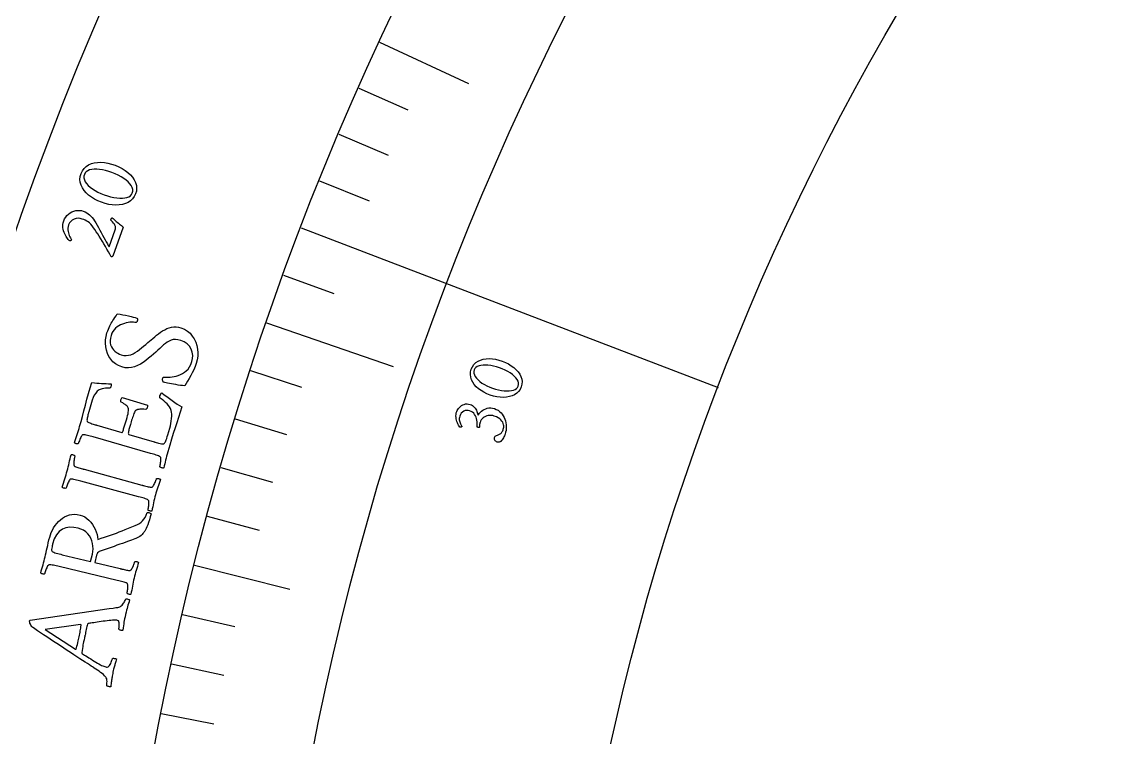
# Model space of a CAD drawing. Header units: millimetres. Extents: x -50 to 50, y -50 to 64.
# Drawn here: x -40.87 to -26.05, y 7.36 to 16.98 of the extents above; entities that cross this region are included whole.
import ezdxf

# ---------------------------------------------------------------- set-up
doc = ezdxf.new("R2010")
doc.units = ezdxf.units.MM
for name, color, linetype in [('ENGRAVE', 7, 'Continuous'), ('ENGRAVE_FINE', 8, 'Continuous'), ('TEXT', 5, 'Continuous')]:
    doc.layers.add(name, color=color, linetype=linetype)

msp = doc.modelspace()

# ---------------------------------------------------------------- linework, layer by layer
at = {"layer": 'ENGRAVE'}
for points in [[(-36.0681, 16.7079), (-34.8704, 16.1531)], [(-37.1216, 14.2145), (-31.5183, 12.0689)], [(-37.5847, 12.9402), (-35.8828, 12.3543)], [(-38.5519, 9.6856), (-37.2717, 9.364)]]:
    msp.add_lwpolyline(points, dxfattribs=at)
for radius in [49, 49, 47.6875, 45.25, 45.25, 43.325, 39.75, 39.75, 37.65, 33.75, 33.75]:
    msp.add_circle((0, 0), radius, dxfattribs=at)
at = {"layer": 'ENGRAVE_FINE'}
for points in [[(-36.3471, 16.0919), (-35.6888, 15.8004)], [(-36.6158, 15.4708), (-35.9526, 15.1906)], [(-36.874, 14.845), (-36.2061, 14.5761)], [(-37.3585, 13.5795), (-36.6818, 13.3336)], [(-37.8001, 12.2968), (-37.1155, 12.0741)], [(-38.0046, 11.6495), (-37.3162, 11.4385)], [(-38.1981, 10.9984), (-37.5062, 10.7992)], [(-38.3806, 10.3437), (-37.6854, 10.1564)], [(-38.7121, 9.0243), (-38.0109, 8.8609)], [(-38.8609, 8.36), (-38.157, 8.2086)], [(-38.9985, 7.6929), (-38.2921, 7.5535)]]:
    msp.add_lwpolyline(points, dxfattribs=at)
at = {"layer": 'TEXT'}
for points in [[(-40.0763, 14.9427), (-40.0586, 14.9806), (-40.0358, 15.013), (-40.0079, 15.0398), (-39.9749, 15.0611), (-39.938, 15.0771), (-39.8982, 15.0882), (-39.8555, 15.0942), (-39.81, 15.0953), (-39.7627, 15.0917), (-39.7149, 15.0838), (-39.6664, 15.0715), (-39.6174, 15.0549), (-39.5697, 15.0348), (-39.5254, 15.0117), (-39.4844, 14.9857), (-39.4467, 14.9569), (-39.4134, 14.9258), (-39.3853, 14.893), (-39.3624, 14.8586), (-39.3449, 14.8224), (-39.3337, 14.7851), (-39.3298, 14.7473), (-39.3334, 14.7088), (-39.3444, 14.6698), (-39.3613, 14.6341), (-39.3835, 14.6033), (-39.4111, 14.5774), (-39.444, 14.5565), (-39.4811, 14.5404), (-39.521, 14.529), (-39.5638, 14.5223), (-39.6095, 14.5203), (-39.6569, 14.523), (-39.705, 14.53), (-39.7537, 14.5415), (-39.8029, 14.5574), (-39.8508, 14.577), (-39.8954, 14.5995), (-39.9367, 14.6251), (-39.9747, 14.6535), (-40.0083, 14.6845), (-40.0365, 14.7173), (-40.0592, 14.752), (-40.0766, 14.7886), (-40.0875, 14.8264), (-40.0911, 14.8647), (-40.0874, 14.9034), (-40.0763, 14.9427)], [(-40.0323, 14.933), (-40.0382, 14.9087), (-40.0381, 14.884), (-40.0318, 14.859), (-40.0195, 14.8337), (-40.0018, 14.8086), (-39.9797, 14.7841), (-39.9532, 14.7602), (-39.9222, 14.7369), (-39.8875, 14.7148), (-39.8499, 14.6943), (-39.8094, 14.6754), (-39.766, 14.658), (-39.7222, 14.6432), (-39.6793, 14.6314), (-39.6375, 14.6226), (-39.5965, 14.6167), (-39.5577, 14.6139), (-39.5219, 14.6141), (-39.4892, 14.6173), (-39.4596, 14.6236), (-39.4341, 14.633), (-39.4137, 14.6456), (-39.3983, 14.6616), (-39.388, 14.6808), (-39.3817, 14.7062), (-39.3819, 14.7316), (-39.3886, 14.757), (-39.4017, 14.7823), (-39.4204, 14.8073), (-39.4436, 14.8316), (-39.4713, 14.8553), (-39.5037, 14.8782), (-39.5395, 14.9001), (-39.5776, 14.9206), (-39.6182, 14.9395), (-39.6612, 14.9569), (-39.7052, 14.9722), (-39.7479, 14.9844), (-39.7891, 14.9935), (-39.829, 14.9994), (-39.8666, 15.0022), (-39.9013, 15.0019), (-39.9331, 14.9984), (-39.9618, 14.9918), (-39.9867, 14.982), (-40.0067, 14.9689), (-40.0219, 14.9525), (-40.0323, 14.933)], [(-39.6593, 14.349), (-39.647, 14.3379), (-39.6337, 14.3262), (-39.6196, 14.3141), (-39.6045, 14.3015), (-39.5893, 14.289), (-39.5746, 14.2769), (-39.5605, 14.2654), (-39.5469, 14.2544), (-39.5347, 14.2446), (-39.5247, 14.2366), (-39.5168, 14.2303), (-39.5111, 14.2258), (-39.6505, 13.8323), (-39.6525, 13.8309), (-39.6549, 13.8297), (-39.6576, 13.8285), (-39.6608, 13.8273), (-39.6639, 13.8264), (-39.6667, 13.826), (-39.6691, 13.8259), (-39.671, 13.8263), (-39.6899, 13.8599), (-39.7092, 13.894), (-39.729, 13.9286), (-39.7492, 13.9638), (-39.7697, 13.9989), (-39.7902, 14.0334), (-39.8108, 14.0674), (-39.8313, 14.1007), (-39.8516, 14.1327), (-39.8713, 14.1627), (-39.8903, 14.1907), (-39.9088, 14.2166), (-39.928, 14.2416), (-39.9467, 14.2628), (-39.9649, 14.2803), (-39.9827, 14.294), (-40.0006, 14.3054), (-40.0195, 14.3156), (-40.0392, 14.3248), (-40.0598, 14.3329), (-40.0887, 14.3407), (-40.1168, 14.3431), (-40.1442, 14.3402), (-40.1709, 14.332), (-40.1952, 14.319), (-40.2153, 14.3017), (-40.2313, 14.2802), (-40.2433, 14.2545), (-40.2499, 14.2317), (-40.2536, 14.2095), (-40.2542, 14.1879), (-40.2518, 14.167), (-40.2473, 14.147), (-40.2419, 14.1286), (-40.2354, 14.1116), (-40.228, 14.0961), (-40.2204, 14.0825), (-40.2137, 14.0712), (-40.2078, 14.0621), (-40.2027, 14.0554), (-40.2045, 14.052), (-40.2072, 14.0488), (-40.2108, 14.0459), (-40.2155, 14.0433), (-40.2202, 14.0412), (-40.2241, 14.0398), (-40.2271, 14.0393), (-40.2293, 14.0395), (-40.2346, 14.0442), (-40.2412, 14.0511), (-40.2491, 14.0602), (-40.2583, 14.0715), (-40.268, 14.0847), (-40.2774, 14.0996), (-40.2866, 14.1162), (-40.2955, 14.1344), (-40.3035, 14.1538), (-40.3102, 14.174), (-40.3154, 14.195), (-40.3192, 14.2167), (-40.3209, 14.2389), (-40.3197, 14.2614), (-40.3157, 14.2841), (-40.3089, 14.3071), (-40.2975, 14.3337), (-40.2831, 14.3578), (-40.2657, 14.3795), (-40.2453, 14.3986), (-40.2229, 14.4149), (-40.1993, 14.4282), (-40.1746, 14.4383), (-40.1487, 14.4453), (-40.1226, 14.449), (-40.0969, 14.4492), (-40.0716, 14.4457), (-40.0469, 14.4386), (-40.0231, 14.4288), (-40.0009, 14.4171), (-39.9801, 14.4034), (-39.9609, 14.3877), (-39.9431, 14.3705), (-39.9267, 14.3518), (-39.9115, 14.3319), (-39.8976, 14.3106), (-39.88, 14.2812), (-39.8619, 14.2504), (-39.8435, 14.2182), (-39.8246, 14.1847), (-39.8057, 14.151), (-39.7875, 14.1183), (-39.77, 14.0865), (-39.753, 14.0558), (-39.7372, 14.0271), (-39.723, 14.0015), (-39.7104, 13.9789), (-39.6994, 13.9594), (-39.6191, 14.1857), (-39.6147, 14.2023), (-39.6135, 14.2184), (-39.6156, 14.2339), (-39.6209, 14.2488), (-39.6293, 14.2638), (-39.6407, 14.2795), (-39.6551, 14.2958), (-39.6724, 14.3128), (-39.6749, 14.3156), (-39.6761, 14.3191), (-39.6761, 14.3233), (-39.6748, 14.3282), (-39.6739, 14.3302), (-39.6725, 14.3327), (-39.6706, 14.3356), (-39.6682, 14.339), (-39.6657, 14.3424), (-39.6634, 14.3452), (-39.6613, 14.3474), (-39.6593, 14.349)], [(-39.7284, 12.8036), (-39.719, 12.8312), (-39.7097, 12.856), (-39.7003, 12.8782), (-39.6909, 12.8976), (-39.6812, 12.9157), (-39.6708, 12.9339), (-39.6597, 12.952), (-39.648, 12.9703), (-39.6354, 12.9896), (-39.6214, 13.0113), (-39.6063, 13.0352), (-39.5898, 13.0615), (-39.5531, 13.0552), (-39.5161, 13.0482), (-39.4787, 13.0404), (-39.4409, 13.0319), (-39.4053, 13.0234), (-39.3747, 13.0159), (-39.3488, 13.0093), (-39.3279, 13.0037), (-39.3236, 13.0022), (-39.3207, 12.9988), (-39.319, 12.9935), (-39.3185, 12.9863), (-39.3188, 12.9786), (-39.3195, 12.9718), (-39.3205, 12.9658), (-39.3219, 12.9608), (-39.3243, 12.9548), (-39.3275, 12.9498), (-39.3313, 12.9458), (-39.3358, 12.9428), (-39.3538, 12.9457), (-39.3738, 12.9471), (-39.3958, 12.9472), (-39.4197, 12.9458), (-39.4447, 12.9428), (-39.4698, 12.9379), (-39.495, 12.931), (-39.5203, 12.9223), (-39.5451, 12.9115), (-39.5687, 12.8985), (-39.5912, 12.8833), (-39.6124, 12.8659), (-39.6316, 12.8461), (-39.648, 12.8237), (-39.6616, 12.7987), (-39.6723, 12.7711), (-39.6817, 12.7352), (-39.6859, 12.702), (-39.685, 12.6715), (-39.6788, 12.6437), (-39.6687, 12.6186), (-39.6558, 12.5959), (-39.6401, 12.5756), (-39.6215, 12.5578), (-39.6014, 12.5425), (-39.5807, 12.5295), (-39.5595, 12.519), (-39.5378, 12.5108), (-39.5028, 12.5024), (-39.4693, 12.4996), (-39.4373, 12.5026), (-39.4068, 12.5112), (-39.3773, 12.5241), (-39.3483, 12.5399), (-39.3199, 12.5587), (-39.292, 12.5805), (-39.2643, 12.6037), (-39.2363, 12.627), (-39.208, 12.6502), (-39.1794, 12.6734), (-39.1581, 12.6916), (-39.1356, 12.7106), (-39.1121, 12.7305), (-39.0875, 12.7513), (-39.0621, 12.7722), (-39.0358, 12.7923), (-39.0087, 12.8116), (-38.9809, 12.8301), (-38.9524, 12.8468), (-38.9231, 12.8608), (-38.8931, 12.8719), (-38.8623, 12.8802), (-38.831, 12.8849), (-38.7993, 12.8851), (-38.7671, 12.8809), (-38.7345, 12.8722), (-38.6888, 12.8533), (-38.6481, 12.8286), (-38.6125, 12.7982), (-38.582, 12.7621), (-38.5566, 12.722), (-38.5365, 12.6793), (-38.5218, 12.6343), (-38.5124, 12.5867), (-38.5083, 12.5382), (-38.5098, 12.4901), (-38.5167, 12.4424), (-38.5291, 12.3951), (-38.5445, 12.3516), (-38.562, 12.3096), (-38.5818, 12.2692), (-38.6039, 12.2303), (-38.6262, 12.1931), (-38.6469, 12.1578), (-38.6659, 12.1243), (-38.6834, 12.0927), (-38.7121, 12.0958), (-38.7415, 12.0996), (-38.7718, 12.104), (-38.8029, 12.1091), (-38.8335, 12.1143), (-38.862, 12.1195), (-38.8886, 12.1245), (-38.9132, 12.1294), (-38.9346, 12.1339), (-38.9514, 12.1376), (-38.9637, 12.1404), (-38.9714, 12.1425), (-38.9744, 12.1487), (-38.9768, 12.155), (-38.9789, 12.1616), (-38.9804, 12.1685), (-38.9814, 12.1753), (-38.9815, 12.1821), (-38.9807, 12.1887), (-38.9791, 12.1952), (-38.9758, 12.2023), (-38.9709, 12.2072), (-38.9644, 12.2098), (-38.9563, 12.2102), (-38.9412, 12.2093), (-38.9232, 12.2091), (-38.9024, 12.2096), (-38.8787, 12.2109), (-38.853, 12.2135), (-38.8264, 12.218), (-38.7987, 12.2245), (-38.7701, 12.2329), (-38.7416, 12.2438), (-38.7142, 12.2577), (-38.688, 12.2748), (-38.6629, 12.295), (-38.6398, 12.319), (-38.6197, 12.3475), (-38.6025, 12.3805), (-38.5882, 12.4181), (-38.5785, 12.4605), (-38.5768, 12.5025), (-38.5832, 12.5442), (-38.5976, 12.5855), (-38.6201, 12.6236), (-38.6511, 12.6557), (-38.6905, 12.6818), (-38.7382, 12.7018), (-38.7742, 12.7113), (-38.8076, 12.7152), (-38.8381, 12.7136), (-38.866, 12.7063), (-38.8922, 12.6948), (-38.9179, 12.6803), (-38.943, 12.6628), (-38.9676, 12.6423), (-38.9923, 12.6199), (-39.0177, 12.5966), (-39.0439, 12.5723), (-39.0709, 12.5471), (-39.1025, 12.5195), (-39.1353, 12.4916), (-39.1693, 12.4633), (-39.2045, 12.4348), (-39.2409, 12.4078), (-39.2786, 12.3844), (-39.3175, 12.3645), (-39.3576, 12.3481), (-39.3989, 12.3371), (-39.4413, 12.3332), (-39.4846, 12.3364), (-39.529, 12.3468), (-39.5741, 12.3644), (-39.6141, 12.3875), (-39.649, 12.4159), (-39.6787, 12.4499), (-39.7033, 12.4879), (-39.7226, 12.5285), (-39.7367, 12.5718), (-39.7455, 12.6177), (-39.7491, 12.6647), (-39.7474, 12.7114), (-39.7405, 12.7577), (-39.7284, 12.8036)], [(-34.8339, 12.3151), (-34.8184, 12.3499), (-34.7982, 12.3797), (-34.7732, 12.4045), (-34.7435, 12.4244), (-34.7102, 12.4395), (-34.6742, 12.4502), (-34.6355, 12.4563), (-34.5941, 12.458), (-34.5511, 12.4555), (-34.5075, 12.449), (-34.4633, 12.4386), (-34.4185, 12.4243), (-34.3748, 12.4067), (-34.3342, 12.3863), (-34.2965, 12.3634), (-34.2618, 12.3378), (-34.231, 12.31), (-34.205, 12.2807), (-34.1837, 12.2497), (-34.1672, 12.2171), (-34.1564, 12.1834), (-34.1524, 12.149), (-34.155, 12.114), (-34.1644, 12.0784), (-34.1792, 12.0457), (-34.1989, 12.0174), (-34.2236, 11.9934), (-34.2532, 11.9739), (-34.2866, 11.9587), (-34.3227, 11.9477), (-34.3615, 11.9409), (-34.403, 11.9384), (-34.4462, 11.9401), (-34.49, 11.9457), (-34.5344, 11.9554), (-34.5794, 11.9691), (-34.6233, 11.9861), (-34.6642, 12.0059), (-34.7021, 12.0285), (-34.7371, 12.0538), (-34.7681, 12.0813), (-34.7942, 12.1107), (-34.8154, 12.1419), (-34.8317, 12.1749), (-34.8423, 12.2091), (-34.8462, 12.2439), (-34.8434, 12.2792), (-34.8339, 12.3151)], [(-34.7937, 12.3069), (-34.7987, 12.2847), (-34.7982, 12.2623), (-34.7922, 12.2397), (-34.7805, 12.2169), (-34.7641, 12.1943), (-34.7437, 12.1724), (-34.7192, 12.1511), (-34.6906, 12.1304), (-34.6587, 12.1108), (-34.6242, 12.0928), (-34.5871, 12.0762), (-34.5474, 12.0611), (-34.5073, 12.0483), (-34.4682, 12.0383), (-34.43, 12.0309), (-34.3927, 12.0263), (-34.3574, 12.0243), (-34.3248, 12.025), (-34.2952, 12.0285), (-34.2684, 12.0346), (-34.2453, 12.0436), (-34.227, 12.0554), (-34.2133, 12.0701), (-34.2042, 12.0877), (-34.1989, 12.1109), (-34.1995, 12.134), (-34.2059, 12.157), (-34.2183, 12.1798), (-34.2356, 12.2022), (-34.2571, 12.2239), (-34.2827, 12.245), (-34.3124, 12.2654), (-34.3453, 12.2848), (-34.3803, 12.3027), (-34.4174, 12.3193), (-34.4567, 12.3345), (-34.497, 12.3477), (-34.536, 12.3581), (-34.5736, 12.3658), (-34.6099, 12.3705), (-34.6442, 12.3725), (-34.6758, 12.3717), (-34.7045, 12.368), (-34.7306, 12.3615), (-34.7531, 12.3522), (-34.7711, 12.34), (-34.7846, 12.3249), (-34.7937, 12.3069)], [(-40.0958, 11.5463), (-40.0769, 11.6131), (-40.0577, 11.6832), (-40.038, 11.7569), (-40.0179, 11.834), (-39.9973, 11.9123), (-39.9761, 11.9893), (-39.9544, 12.0652), (-39.9322, 12.1399), (-39.8973, 12.1349), (-39.8637, 12.1309), (-39.8312, 12.128), (-39.7999, 12.1263), (-39.769, 12.1249), (-39.7376, 12.1231), (-39.7059, 12.121), (-39.6738, 12.1185), (-39.6715, 12.1118), (-39.6708, 12.1038), (-39.6718, 12.0945), (-39.6743, 12.084), (-39.6784, 12.0735), (-39.6832, 12.0663), (-39.6888, 12.0624), (-39.6951, 12.0618), (-39.7494, 12.0603), (-39.7947, 12.0527), (-39.831, 12.0391), (-39.8584, 12.0194), (-39.8798, 11.9949), (-39.8982, 11.967), (-39.9136, 11.9356), (-39.926, 11.9007), (-39.9727, 11.7431), (-39.9746, 11.7362), (-39.9771, 11.727), (-39.9802, 11.7154), (-39.9839, 11.7015), (-39.9875, 11.6865), (-39.9907, 11.6719), (-39.9935, 11.6576), (-39.9957, 11.6438), (-39.9969, 11.6314), (-39.9966, 11.6216), (-39.9948, 11.6145), (-39.9915, 11.6099), (-39.9824, 11.6045), (-39.9716, 11.5993), (-39.9594, 11.5943), (-39.9455, 11.5895), (-39.9308, 11.5847), (-39.9158, 11.5801), (-39.9005, 11.5755), (-39.885, 11.5709), (-39.8789, 11.5691), (-39.8734, 11.5675), (-39.8687, 11.5662), (-39.8647, 11.565), (-39.5292, 11.4677), (-39.5254, 11.4682), (-39.5215, 11.472), (-39.5173, 11.4789), (-39.513, 11.4891), (-39.5085, 11.5013), (-39.5042, 11.5143), (-39.4998, 11.528), (-39.4954, 11.5424), (-39.4677, 11.637), (-39.4588, 11.6678), (-39.4515, 11.695), (-39.4457, 11.7188), (-39.4414, 11.7392), (-39.4388, 11.7567), (-39.4381, 11.7722), (-39.4392, 11.7856), (-39.4422, 11.7969), (-39.4471, 11.807), (-39.4539, 11.8166), (-39.4625, 11.8257), (-39.473, 11.8344), (-39.4856, 11.8434), (-39.5005, 11.8533), (-39.5175, 11.8641), (-39.5368, 11.8758), (-39.5417, 11.8798), (-39.5442, 11.8861), (-39.5442, 11.8948), (-39.5418, 11.9057), (-39.5381, 11.9158), (-39.5338, 11.924), (-39.5288, 11.9302), (-39.5231, 11.9345), (-39.185, 11.8324), (-39.1832, 11.8268), (-39.1828, 11.8197), (-39.184, 11.811), (-39.1866, 11.8007), (-39.1904, 11.791), (-39.1952, 11.7837), (-39.201, 11.7791), (-39.2077, 11.777), (-39.2335, 11.778), (-39.2556, 11.7785), (-39.274, 11.7786), (-39.2886, 11.7781), (-39.3003, 11.7772), (-39.3102, 11.776), (-39.3182, 11.7745), (-39.3242, 11.7727), (-39.3292, 11.7705), (-39.334, 11.7678), (-39.3385, 11.7647), (-39.3427, 11.7611), (-39.3479, 11.756), (-39.3535, 11.7477), (-39.3594, 11.7362), (-39.3655, 11.7216), (-39.3719, 11.7049), (-39.3782, 11.6874), (-39.3846, 11.6689), (-39.3909, 11.6496), (-39.3971, 11.6301), (-39.403, 11.6112), (-39.4086, 11.5928), (-39.4139, 11.5749), (-39.4175, 11.5624), (-39.4212, 11.5491), (-39.4251, 11.535), (-39.429, 11.52), (-39.4327, 11.5051), (-39.4359, 11.4911), (-39.4386, 11.4781), (-39.4407, 11.4661), (-39.4417, 11.4559), (-39.4412, 11.4482), (-39.439, 11.443), (-39.4352, 11.4404), (-39.0923, 11.3409), (-39.0902, 11.3403), (-39.0877, 11.3396), (-39.0847, 11.3387), (-39.0813, 11.3377), (-39.0674, 11.3338), (-39.0517, 11.3294), (-39.0341, 11.3246), (-39.0146, 11.3194), (-38.9963, 11.315), (-38.9821, 11.3127), (-38.9721, 11.3124), (-38.9662, 11.3143), (-38.9575, 11.3222), (-38.9499, 11.3316), (-38.9432, 11.3424), (-38.9374, 11.3545), (-38.9318, 11.3693), (-38.9254, 11.388), (-38.9183, 11.4105), (-38.9103, 11.4369), (-38.885, 11.5228), (-38.8763, 11.5549), (-38.8693, 11.5873), (-38.864, 11.6199), (-38.8603, 11.6527), (-38.8586, 11.6843), (-38.8592, 11.7131), (-38.8621, 11.7391), (-38.8673, 11.7624), (-38.8756, 11.7866), (-38.8874, 11.8094), (-38.9028, 11.8308), (-38.9217, 11.8507), (-38.943, 11.8701), (-38.9653, 11.8895), (-38.9888, 11.9091), (-39.0133, 11.9287), (-39.0172, 11.9332), (-39.0191, 11.9395), (-39.0188, 11.9477), (-39.0165, 11.9578), (-39.0112, 11.9727), (-39.0053, 11.9844), (-38.9989, 11.993), (-38.992, 11.9984), (-38.9587, 11.9738), (-38.9245, 11.9483), (-38.8893, 11.922), (-38.8531, 11.8947), (-38.8175, 11.8688), (-38.7841, 11.8464), (-38.7528, 11.8276), (-38.7238, 11.8123), (-38.7458, 11.7406), (-38.7681, 11.6693), (-38.7907, 11.5982), (-38.8135, 11.5275), (-38.8369, 11.4545), (-38.8609, 11.3768), (-38.8857, 11.2944), (-38.9112, 11.2072), (-38.9197, 11.1768), (-38.9275, 11.148), (-38.9343, 11.1207), (-38.9404, 11.0948), (-38.9463, 11.0695), (-38.9526, 11.0439), (-38.9594, 11.0179), (-38.9667, 10.9915), (-38.972, 10.9896), (-38.9783, 10.9891), (-38.9858, 10.9901), (-38.9944, 10.9924), (-39.0027, 10.9956), (-39.0095, 10.9989), (-39.0147, 11.0024), (-39.0184, 11.0061), (-39.0167, 11.0128), (-39.0147, 11.0219), (-39.0124, 11.0334), (-39.0098, 11.0472), (-39.0074, 11.0622), (-39.0056, 11.077), (-39.0045, 11.0916), (-39.0041, 11.106), (-39.0045, 11.1188), (-39.0061, 11.1286), (-39.0088, 11.1354), (-39.0126, 11.1392), (-39.0235, 11.1458), (-39.0363, 11.1521), (-39.051, 11.1581), (-39.0674, 11.1638), (-39.0852, 11.1693), (-39.1037, 11.1749), (-39.1229, 11.1805), (-39.1428, 11.1863), (-39.9124, 11.4062), (-39.9324, 11.4119), (-39.9519, 11.4173), (-39.9709, 11.4224), (-39.9893, 11.4272), (-40.0066, 11.4312), (-40.0225, 11.4339), (-40.0369, 11.4353), (-40.0498, 11.4353), (-40.0557, 11.4343), (-40.0618, 11.4298), (-40.0682, 11.422), (-40.0747, 11.4109), (-40.0813, 11.3978), (-40.0875, 11.3842), (-40.0936, 11.3702), (-40.0994, 11.3558), (-40.1045, 11.3422), (-40.1086, 11.3309), (-40.1117, 11.3219), (-40.1138, 11.3151), (-40.1189, 11.3138), (-40.1253, 11.3135), (-40.1328, 11.3142), (-40.1416, 11.3158), (-40.1501, 11.3183), (-40.1569, 11.3214), (-40.1621, 11.3252), (-40.1656, 11.3297), (-40.1566, 11.3576), (-40.1476, 11.3852), (-40.1385, 11.4126), (-40.1294, 11.4397), (-40.1204, 11.4666), (-40.1118, 11.4933), (-40.1036, 11.5199), (-40.0958, 11.5463)], [(-35.0299, 11.7496), (-35.0243, 11.7631), (-35.0165, 11.7767), (-35.0065, 11.7904), (-34.9943, 11.804), (-34.9804, 11.8168), (-34.965, 11.8277), (-34.9482, 11.837), (-34.93, 11.8444), (-34.9108, 11.8492), (-34.891, 11.8506), (-34.8705, 11.8485), (-34.8494, 11.843), (-34.8336, 11.8364), (-34.8191, 11.828), (-34.8059, 11.8177), (-34.7942, 11.8055), (-34.7837, 11.7922), (-34.7745, 11.7784), (-34.7664, 11.7642), (-34.7596, 11.7494), (-34.7537, 11.7349), (-34.7488, 11.7213), (-34.7447, 11.7087), (-34.7414, 11.6971), (-34.7331, 11.7114), (-34.7226, 11.7255), (-34.7099, 11.7395), (-34.695, 11.7533), (-34.6783, 11.7661), (-34.6601, 11.7769), (-34.6403, 11.7858), (-34.619, 11.7928), (-34.5966, 11.7969), (-34.5732, 11.7973), (-34.5489, 11.7941), (-34.5237, 11.7872), (-34.4981, 11.7768), (-34.4748, 11.7641), (-34.4537, 11.7489), (-34.4349, 11.7312), (-34.4182, 11.7117), (-34.4038, 11.6909), (-34.3917, 11.6688), (-34.3817, 11.6454), (-34.374, 11.6211), (-34.3684, 11.5963), (-34.365, 11.5709), (-34.3637, 11.5451), (-34.3646, 11.5192), (-34.3676, 11.4937), (-34.3726, 11.4686), (-34.3797, 11.4439), (-34.3837, 11.4333), (-34.3888, 11.4216), (-34.395, 11.4089), (-34.4024, 11.3952), (-34.4107, 11.3815), (-34.4196, 11.3689), (-34.4292, 11.3572), (-34.4393, 11.3465), (-34.4423, 11.3448), (-34.4464, 11.343), (-34.4519, 11.3409), (-34.4586, 11.3387), (-34.4658, 11.3369), (-34.4727, 11.3362), (-34.4795, 11.3367), (-34.486, 11.3382), (-34.4965, 11.3426), (-34.5053, 11.3483), (-34.5125, 11.3553), (-34.5181, 11.3636), (-34.5219, 11.3725), (-34.5238, 11.3813), (-34.5239, 11.3901), (-34.522, 11.3987), (-34.5176, 11.4084), (-34.5115, 11.4164), (-34.5037, 11.4225), (-34.4942, 11.4268), (-34.4841, 11.4303), (-34.4745, 11.4341), (-34.4652, 11.438), (-34.4565, 11.4422), (-34.4469, 11.4477), (-34.4383, 11.4543), (-34.4305, 11.4621), (-34.4237, 11.4709), (-34.4176, 11.4805), (-34.4124, 11.4901), (-34.4078, 11.5), (-34.4041, 11.51), (-34.4004, 11.5242), (-34.3986, 11.5392), (-34.3988, 11.5548), (-34.4008, 11.5712), (-34.4053, 11.5878), (-34.4127, 11.6041), (-34.423, 11.6201), (-34.4362, 11.6359), (-34.4528, 11.6509), (-34.4732, 11.6645), (-34.4974, 11.6767), (-34.5254, 11.6875), (-34.5466, 11.6933), (-34.5673, 11.6963), (-34.5875, 11.6965), (-34.6073, 11.6938), (-34.6263, 11.6886), (-34.6441, 11.6815), (-34.6607, 11.6724), (-34.676, 11.6614), (-34.6897, 11.6486), (-34.7011, 11.6346), (-34.7102, 11.6194), (-34.7171, 11.6028), (-34.7197, 11.594), (-34.7216, 11.585), (-34.7228, 11.5757), (-34.7234, 11.5661), (-34.7237, 11.5569), (-34.7241, 11.5488), (-34.7245, 11.5419), (-34.725, 11.5361), (-34.7305, 11.5348), (-34.736, 11.5344), (-34.7417, 11.5349), (-34.7475, 11.5364), (-34.751, 11.5377), (-34.7538, 11.5391), (-34.756, 11.5406), (-34.7575, 11.5421), (-34.7561, 11.5647), (-34.756, 11.5871), (-34.7573, 11.6093), (-34.7599, 11.6315), (-34.7642, 11.6529), (-34.7706, 11.6729), (-34.7789, 11.6916), (-34.7893, 11.709), (-34.802, 11.7246), (-34.8175, 11.7379), (-34.8358, 11.7489), (-34.8569, 11.7576), (-34.8775, 11.7625), (-34.8976, 11.7632), (-34.9172, 11.7597), (-34.9362, 11.7519), (-34.9537, 11.7403), (-34.9683, 11.7256), (-34.9801, 11.7076), (-34.9891, 11.6865), (-34.9936, 11.6699), (-34.9957, 11.6537), (-34.9956, 11.638), (-34.9931, 11.6228), (-34.9892, 11.6084), (-34.9847, 11.5952), (-34.9797, 11.5832), (-34.974, 11.5726), (-34.9687, 11.5633), (-34.9646, 11.5558), (-34.9616, 11.5499), (-34.9598, 11.5456), (-34.961, 11.5436), (-34.9631, 11.5419), (-34.9661, 11.5405), (-34.9701, 11.5394), (-34.9745, 11.5388), (-34.9787, 11.5387), (-34.9827, 11.5391), (-34.9866, 11.54), (-34.9959, 11.5528), (-35.0047, 11.5666), (-35.0129, 11.5815), (-35.0205, 11.5976), (-35.0271, 11.6145), (-35.0325, 11.6321), (-35.0366, 11.6504), (-35.0394, 11.6695), (-35.0404, 11.6891), (-35.0392, 11.7089), (-35.0357, 11.7291), (-35.0299, 11.7496)], [(-40.2629, 10.9498), (-40.2556, 10.9771), (-40.2488, 11.0041), (-40.2424, 11.0309), (-40.2364, 11.0574), (-40.2305, 11.084), (-40.2243, 11.1112), (-40.2178, 11.139), (-40.211, 11.1673), (-40.2057, 11.1693), (-40.1993, 11.1699), (-40.1919, 11.169), (-40.1833, 11.1667), (-40.175, 11.1636), (-40.1682, 11.1602), (-40.1629, 11.1567), (-40.1592, 11.1529), (-40.161, 11.146), (-40.163, 11.1367), (-40.1653, 11.1249), (-40.168, 11.1106), (-40.1705, 11.0954), (-40.1726, 11.0804), (-40.1742, 11.0659), (-40.1753, 11.0517), (-40.1754, 11.0391), (-40.174, 11.0291), (-40.1712, 11.0217), (-40.1669, 11.017), (-40.1577, 11.0117), (-40.1468, 11.0066), (-40.1345, 11.0018), (-40.1206, 10.9972), (-40.1055, 10.9926), (-40.0898, 10.9879), (-40.0733, 10.9832), (-40.0561, 10.9785), (-40.0533, 10.9777), (-40.0505, 10.9769), (-40.0477, 10.9762), (-40.045, 10.9754), (-40.0422, 10.9746), (-40.0394, 10.9739), (-40.0366, 10.9731), (-40.0338, 10.9724), (-39.2619, 10.7608), (-39.2592, 10.76), (-39.2564, 10.7593), (-39.2536, 10.7585), (-39.2508, 10.7578), (-39.2481, 10.757), (-39.2453, 10.7562), (-39.2425, 10.7555), (-39.2397, 10.7547), (-39.2225, 10.7501), (-39.2061, 10.7458), (-39.1905, 10.7418), (-39.1756, 10.7381), (-39.1617, 10.7351), (-39.1489, 10.733), (-39.1372, 10.7319), (-39.1266, 10.7316), (-39.1213, 10.7336), (-39.1153, 10.7384), (-39.1089, 10.746), (-39.1019, 10.7565), (-39.0949, 10.7686), (-39.0883, 10.7814), (-39.0822, 10.7948), (-39.0765, 10.8088), (-39.0716, 10.822), (-39.0676, 10.833), (-39.0646, 10.8418), (-39.0626, 10.8484), (-39.0575, 10.8496), (-39.0512, 10.8499), (-39.0437, 10.8492), (-39.0349, 10.8476), (-39.0264, 10.8452), (-39.0195, 10.8421), (-39.0143, 10.8384), (-39.0108, 10.834), (-39.0201, 10.8073), (-39.0292, 10.7811), (-39.0379, 10.7554), (-39.0464, 10.7303), (-39.0546, 10.7053), (-39.0625, 10.6798), (-39.0701, 10.6538), (-39.0775, 10.6274), (-39.0844, 10.6015), (-39.0909, 10.5753), (-39.0971, 10.5488), (-39.1031, 10.522), (-39.1088, 10.4948), (-39.1145, 10.4674), (-39.1201, 10.4397), (-39.1256, 10.4118), (-39.1308, 10.4098), (-39.1372, 10.4092), (-39.1447, 10.41), (-39.1533, 10.4123), (-39.1616, 10.4153), (-39.1685, 10.4185), (-39.1738, 10.422), (-39.1775, 10.4256), (-39.1759, 10.4323), (-39.174, 10.4414), (-39.1719, 10.4529), (-39.1695, 10.4668), (-39.1673, 10.4818), (-39.1657, 10.4966), (-39.1649, 10.5113), (-39.1647, 10.5257), (-39.1653, 10.5385), (-39.167, 10.5483), (-39.1698, 10.555), (-39.1737, 10.5587), (-39.1847, 10.5652), (-39.1976, 10.5713), (-39.2123, 10.5771), (-39.2289, 10.5825), (-39.2467, 10.5877), (-39.2653, 10.5931), (-39.2846, 10.5985), (-39.3046, 10.6039), (-40.0773, 10.8124), (-40.0975, 10.8178), (-40.117, 10.8228), (-40.136, 10.8277), (-40.1545, 10.8322), (-40.1719, 10.836), (-40.1879, 10.8384), (-40.2023, 10.8396), (-40.2152, 10.8394), (-40.2211, 10.8383), (-40.2271, 10.8338), (-40.2334, 10.8259), (-40.2397, 10.8146), (-40.2461, 10.8014), (-40.2522, 10.7878), (-40.258, 10.7737), (-40.2635, 10.7592), (-40.2685, 10.7456), (-40.2724, 10.7342), (-40.2754, 10.7251), (-40.2774, 10.7183), (-40.2825, 10.7169), (-40.2888, 10.7165), (-40.2964, 10.7171), (-40.3051, 10.7186), (-40.3137, 10.7209), (-40.3206, 10.724), (-40.3258, 10.7277), (-40.3294, 10.7321), (-40.3208, 10.7602), (-40.3122, 10.7879), (-40.3036, 10.8154), (-40.2948, 10.8426), (-40.2862, 10.8696), (-40.278, 10.8965), (-40.2703, 10.9232), (-40.2629, 10.9498)], [(-40.4976, 10.0628), (-40.4884, 10.0941), (-40.4766, 10.1252), (-40.462, 10.1562), (-40.4448, 10.1869), (-40.4251, 10.2167), (-40.4035, 10.2445), (-40.3799, 10.2703), (-40.3542, 10.2943), (-40.3267, 10.3156), (-40.2974, 10.3335), (-40.2663, 10.348), (-40.2335, 10.3592), (-40.1992, 10.3662), (-40.1635, 10.3683), (-40.1265, 10.3656), (-40.0882, 10.3579), (-40.0565, 10.3473), (-40.0264, 10.3322), (-39.998, 10.3126), (-39.9713, 10.2887), (-39.9466, 10.2614), (-39.9244, 10.2321), (-39.9047, 10.2007), (-39.8874, 10.1672), (-39.8732, 10.1329), (-39.8623, 10.0988), (-39.8547, 10.0649), (-39.8506, 10.0313), (-39.8053, 10.0455), (-39.7618, 10.0596), (-39.72, 10.0736), (-39.68, 10.0875), (-39.6408, 10.1016), (-39.6016, 10.1162), (-39.5624, 10.1312), (-39.5232, 10.1466), (-39.483, 10.1627), (-39.4406, 10.1797), (-39.3962, 10.1976), (-39.3496, 10.2164), (-39.3201, 10.2299), (-39.2936, 10.245), (-39.2701, 10.2617), (-39.2497, 10.2801), (-39.2316, 10.3014), (-39.2151, 10.3269), (-39.2001, 10.3567), (-39.1868, 10.3906), (-39.1815, 10.3924), (-39.1749, 10.3924), (-39.1671, 10.3906), (-39.158, 10.3869), (-39.1493, 10.3828), (-39.1426, 10.3794), (-39.138, 10.3768), (-39.1354, 10.375), (-39.1472, 10.332), (-39.1588, 10.2929), (-39.1701, 10.2578), (-39.1813, 10.2268), (-39.192, 10.1998), (-39.202, 10.1769), (-39.2112, 10.1581), (-39.2198, 10.1434), (-39.2267, 10.1343), (-39.2351, 10.1237), (-39.245, 10.1115), (-39.2564, 10.0978), (-39.2701, 10.0837), (-39.2868, 10.0707), (-39.3067, 10.0587), (-39.3296, 10.0477), (-39.3405, 10.0433), (-39.3555, 10.0375), (-39.3745, 10.0303), (-39.3977, 10.0217), (-39.4242, 10.0119), (-39.4533, 10.0013), (-39.4852, 9.9899), (-39.5197, 9.9776), (-39.5562, 9.9647), (-39.5939, 9.9514), (-39.6328, 9.9375), (-39.6729, 9.9232), (-39.7134, 9.9088), (-39.7535, 9.8947), (-39.793, 9.881), (-39.8321, 9.8676), (-39.8442, 9.8609), (-39.8542, 9.8502), (-39.8623, 9.8356), (-39.8684, 9.817), (-39.8918, 9.7214), (-39.5524, 9.6387), (-39.5496, 9.638), (-39.5468, 9.6373), (-39.544, 9.6366), (-39.5412, 9.636), (-39.5384, 9.6353), (-39.5356, 9.6346), (-39.5328, 9.6339), (-39.53, 9.6332), (-39.5127, 9.6291), (-39.4961, 9.6252), (-39.4804, 9.6217), (-39.4654, 9.6185), (-39.4514, 9.6159), (-39.4386, 9.6141), (-39.4269, 9.6133), (-39.4163, 9.6134), (-39.411, 9.6155), (-39.4052, 9.6205), (-39.399, 9.6283), (-39.3923, 9.6389), (-39.3856, 9.6512), (-39.3794, 9.6642), (-39.3737, 9.6777), (-39.3684, 9.6919), (-39.3638, 9.7052), (-39.3602, 9.7163), (-39.3574, 9.7252), (-39.3556, 9.7319), (-39.3505, 9.7333), (-39.3442, 9.7337), (-39.3367, 9.7333), (-39.3279, 9.7319), (-39.3193, 9.7297), (-39.3123, 9.7268), (-39.3071, 9.7233), (-39.3034, 9.719), (-39.312, 9.692), (-39.3203, 9.6656), (-39.3283, 9.6397), (-39.3361, 9.6144), (-39.3435, 9.5891), (-39.3507, 9.5633), (-39.3576, 9.5372), (-39.3642, 9.5106), (-39.3703, 9.4845), (-39.3761, 9.4582), (-39.3816, 9.4315), (-39.3868, 9.4044), (-39.3917, 9.3772), (-39.3966, 9.3496), (-39.4014, 9.3218), (-39.4061, 9.2937), (-39.4113, 9.2915), (-39.4177, 9.2908), (-39.4252, 9.2914), (-39.4338, 9.2934), (-39.4423, 9.2962), (-39.4492, 9.2992), (-39.4546, 9.3025), (-39.4585, 9.306), (-39.457, 9.3128), (-39.4554, 9.3219), (-39.4536, 9.3335), (-39.4516, 9.3475), (-39.4498, 9.3625), (-39.4487, 9.3774), (-39.4482, 9.392), (-39.4484, 9.4064), (-39.4495, 9.4192), (-39.4515, 9.429), (-39.4544, 9.4356), (-39.4584, 9.4392), (-39.4696, 9.4454), (-39.4827, 9.4511), (-39.4975, 9.4565), (-39.5143, 9.4614), (-39.5322, 9.4661), (-39.5509, 9.4709), (-39.5704, 9.4758), (-39.5906, 9.4806), (-40.3694, 9.6651), (-40.3896, 9.6699), (-40.4093, 9.6745), (-40.4285, 9.6787), (-40.4471, 9.6827), (-40.4646, 9.686), (-40.4806, 9.688), (-40.495, 9.6887), (-40.5079, 9.6882), (-40.5138, 9.6869), (-40.5197, 9.6823), (-40.5257, 9.6742), (-40.5318, 9.6627), (-40.5377, 9.6494), (-40.5434, 9.6358), (-40.5487, 9.6219), (-40.5537, 9.6076), (-40.5582, 9.5943), (-40.5618, 9.5831), (-40.5644, 9.5741), (-40.5662, 9.5673), (-40.5713, 9.5658), (-40.5776, 9.5652), (-40.5851, 9.5655), (-40.594, 9.5668), (-40.6026, 9.5689), (-40.6096, 9.5717), (-40.6149, 9.5753), (-40.6185, 9.5796), (-40.6108, 9.6078), (-40.6031, 9.6357), (-40.5953, 9.6631), (-40.5874, 9.6901), (-40.5797, 9.7169), (-40.5723, 9.7437), (-40.5654, 9.7705), (-40.5587, 9.7972), (-40.552, 9.8253), (-40.5453, 9.8547), (-40.5385, 9.8851), (-40.5316, 9.9167), (-40.5244, 9.9499), (-40.5163, 9.9853), (-40.5074, 10.0229), (-40.4976, 10.0628)], [(-40.1154, 10.1822), (-40.1732, 10.1925), (-40.2279, 10.1934), (-40.2792, 10.1847), (-40.3272, 10.1664), (-40.3702, 10.1366), (-40.4064, 10.0933), (-40.4358, 10.0365), (-40.4582, 9.9662), (-40.4605, 9.9565), (-40.4631, 9.9445), (-40.466, 9.9301), (-40.4692, 9.9135), (-40.4714, 9.8973), (-40.4713, 9.8845), (-40.469, 9.8751), (-40.4643, 9.869), (-40.4552, 9.8632), (-40.4431, 9.8575), (-40.4279, 9.852), (-40.4095, 9.8465), (-40.3895, 9.8412), (-40.3693, 9.836), (-40.349, 9.8309), (-40.3286, 9.8258), (-39.9477, 9.735), (-39.9238, 9.8326), (-39.9172, 9.8683), (-39.9147, 9.9042), (-39.9166, 9.9404), (-39.9227, 9.9767), (-39.9329, 10.0121), (-39.947, 10.0454), (-39.9651, 10.0766), (-39.9872, 10.1057), (-40.0133, 10.1315), (-40.0433, 10.1529), (-40.0774, 10.1698), (-40.1154, 10.1822)], [(-39.8994, 8.3025), (-39.902, 8.3042), (-39.91, 8.3094), (-39.9232, 8.3179), (-39.9417, 8.3299), (-39.9647, 8.3448), (-39.9916, 8.3621), (-40.0222, 8.3818), (-40.0566, 8.404), (-40.0939, 8.4281), (-40.1332, 8.4538), (-40.1744, 8.481), (-40.2177, 8.5098), (-40.2623, 8.5396), (-40.3075, 8.5696), (-40.3534, 8.6), (-40.4, 8.6307), (-40.4464, 8.6613), (-40.4918, 8.6914), (-40.5362, 8.7209), (-40.5796, 8.7499), (-40.6212, 8.7777), (-40.6602, 8.804), (-40.6966, 8.8286), (-40.7304, 8.8515), (-40.737, 8.8581), (-40.7437, 8.8672), (-40.7503, 8.8786), (-40.7568, 8.8923), (-40.7624, 8.9063), (-40.7659, 8.9182), (-40.7675, 8.928), (-40.767, 8.9357), (-40.7666, 8.9374), (-40.7661, 8.9388), (-40.7656, 8.9397), (-40.765, 8.9403), (-40.7643, 8.9408), (-40.7635, 8.9417), (-40.7624, 8.9429), (-40.7612, 8.9445), (-39.6992, 9.1013), (-39.6468, 9.1085), (-39.6076, 9.1141), (-39.5816, 9.118), (-39.5688, 9.1203), (-39.5575, 9.1238), (-39.5464, 9.1296), (-39.5355, 9.1378), (-39.5249, 9.1484), (-39.5148, 9.1602), (-39.5058, 9.1723), (-39.4978, 9.1846), (-39.4909, 9.1972), (-39.4851, 9.2088), (-39.4808, 9.2181), (-39.4779, 9.2252), (-39.4763, 9.23), (-39.4703, 9.2319), (-39.4632, 9.2323), (-39.4551, 9.2313), (-39.446, 9.2288), (-39.4374, 9.2258), (-39.4308, 9.2233), (-39.4262, 9.2212), (-39.4235, 9.2196), (-39.4315, 9.1939), (-39.4389, 9.1695), (-39.4459, 9.1464), (-39.4525, 9.1248), (-39.4589, 9.1027), (-39.4654, 9.0784), (-39.472, 9.052), (-39.4787, 9.0234), (-39.4855, 8.9932), (-39.4912, 8.9655), (-39.496, 8.9405), (-39.4998, 8.918), (-39.5033, 8.8954), (-39.5073, 8.8702), (-39.5118, 8.8422), (-39.5167, 8.8116), (-39.5219, 8.8094), (-39.5282, 8.8086), (-39.5357, 8.8091), (-39.5444, 8.811), (-39.5529, 8.8138), (-39.5598, 8.8171), (-39.5651, 8.8209), (-39.5688, 8.8252), (-39.5671, 8.8348), (-39.5656, 8.8469), (-39.5645, 8.8615), (-39.5637, 8.8787), (-39.5636, 8.8958), (-39.5647, 8.9102), (-39.5671, 8.9219), (-39.5706, 8.931), (-39.5743, 8.9353), (-39.5796, 8.9389), (-39.5866, 8.942), (-39.5951, 8.9444), (-39.6052, 8.9459), (-39.6185, 8.9465), (-39.6351, 8.9463), (-39.655, 8.9452), (-39.6772, 8.9434), (-39.7009, 8.9411), (-39.7261, 8.9382), (-39.7527, 8.9348), (-39.7799, 8.9311), (-39.8068, 8.9273), (-39.8333, 8.9235), (-39.8594, 8.9195), (-39.8843, 8.9156), (-39.9068, 8.9121), (-39.927, 8.9089), (-39.945, 8.9061), (-39.9597, 8.9038), (-39.9702, 8.9021), (-39.9765, 8.9011), (-39.9786, 8.9008), (-39.9789, 8.9006), (-39.9798, 8.9001), (-39.9812, 8.8992), (-39.9832, 8.8979), (-39.9853, 8.8964), (-39.9869, 8.8948), (-39.988, 8.893), (-39.9886, 8.8912), (-39.9928, 8.8765), (-39.997, 8.86), (-40.0014, 8.8419), (-40.0059, 8.8221), (-40.0104, 8.8018), (-40.0147, 8.7821), (-40.0188, 8.7632), (-40.0228, 8.745), (-40.0239, 8.7403), (-40.0249, 8.7356), (-40.0259, 8.7309), (-40.0269, 8.7262), (-40.0279, 8.7216), (-40.0289, 8.7173), (-40.0298, 8.7131), (-40.0306, 8.7093), (-40.0365, 8.6821), (-40.0417, 8.657), (-40.0464, 8.634), (-40.0504, 8.6131), (-40.0543, 8.5918), (-40.0585, 8.5676), (-40.0629, 8.5405), (-40.0675, 8.5105), (-40.0675, 8.5094), (-40.0673, 8.508), (-40.0667, 8.5063), (-40.0658, 8.5042), (-40.065, 8.5023), (-40.0643, 8.501), (-40.064, 8.5001), (-40.0638, 8.4999), (-40.0617, 8.4985), (-40.0552, 8.4943), (-40.0444, 8.4874), (-40.0293, 8.4778), (-40.0112, 8.4662), (-39.9915, 8.4536), (-39.9702, 8.4399), (-39.9472, 8.4251), (-39.9238, 8.4102), (-39.9011, 8.3961), (-39.8791, 8.3827), (-39.8578, 8.3701), (-39.8369, 8.3577), (-39.8175, 8.3472), (-39.7997, 8.3387), (-39.7834, 8.332), (-39.7687, 8.3268), (-39.7555, 8.3225), (-39.7438, 8.3192), (-39.7337, 8.3167), (-39.7235, 8.3165), (-39.7136, 8.3201), (-39.704, 8.3275), (-39.6947, 8.3388), (-39.6861, 8.3522), (-39.6784, 8.366), (-39.6718, 8.3803), (-39.6662, 8.3951), (-39.6616, 8.4086), (-39.6581, 8.4194), (-39.6557, 8.4273), (-39.6543, 8.4325), (-39.6511, 8.4336), (-39.6459, 8.4341), (-39.6387, 8.4339), (-39.6297, 8.4331), (-39.6203, 8.4317), (-39.6124, 8.4299), (-39.606, 8.4276), (-39.601, 8.425), (-39.6055, 8.4082), (-39.6098, 8.3926), (-39.6138, 8.3783), (-39.6175, 8.3653), (-39.6211, 8.3529), (-39.6247, 8.3406), (-39.6283, 8.3282), (-39.6319, 8.3158), (-39.6355, 8.3024), (-39.6394, 8.287), (-39.6434, 8.2696), (-39.6476, 8.2501), (-39.6515, 8.2304), (-39.6549, 8.2123), (-39.6577, 8.1957), (-39.66, 8.1808), (-39.6619, 8.1666), (-39.6638, 8.1524), (-39.6658, 8.1383), (-39.6677, 8.1241), (-39.6698, 8.109), (-39.6723, 8.092), (-39.6752, 8.0732), (-39.6784, 8.0525), (-39.6816, 8.0515), (-39.6867, 8.0513), (-39.6937, 8.052), (-39.7027, 8.0535), (-39.7118, 8.0556), (-39.7196, 8.058), (-39.726, 8.0605), (-39.7311, 8.0632), (-39.7296, 8.0732), (-39.7286, 8.0863), (-39.728, 8.1025), (-39.7279, 8.1218), (-39.729, 8.1412), (-39.7321, 8.1575), (-39.7372, 8.1706), (-39.7443, 8.1807), (-39.7599, 8.1979), (-39.7768, 8.2144), (-39.7949, 8.23), (-39.8143, 8.2448), (-39.8347, 8.2592), (-39.8556, 8.2736), (-39.8772, 8.2881), (-39.8994, 8.3025)], [(-40.5603, 8.8205), (-40.1501, 8.5556), (-40.1498, 8.5556), (-40.1491, 8.5557), (-40.1479, 8.5557), (-40.1461, 8.5558), (-40.1444, 8.556), (-40.1431, 8.5564), (-40.1422, 8.557), (-40.1418, 8.5578), (-40.1369, 8.5764), (-40.1317, 8.5968), (-40.1263, 8.619), (-40.1206, 8.643), (-40.115, 8.6666), (-40.1101, 8.6878), (-40.1059, 8.7066), (-40.1023, 8.7229), (-40.0978, 8.7441), (-40.0938, 8.7642), (-40.0902, 8.7833), (-40.0871, 8.8015), (-40.0841, 8.8195), (-40.0809, 8.8384), (-40.0776, 8.8581), (-40.074, 8.8786), (-40.0739, 8.8803), (-40.0745, 8.8819), (-40.0757, 8.8832), (-40.0777, 8.8843), (-40.0796, 8.8852), (-40.081, 8.8858), (-40.0819, 8.8862), (-40.0821, 8.8863)]]:
    msp.add_lwpolyline(points, close=True, dxfattribs=at)

doc.saveas('drawing.dxf')
